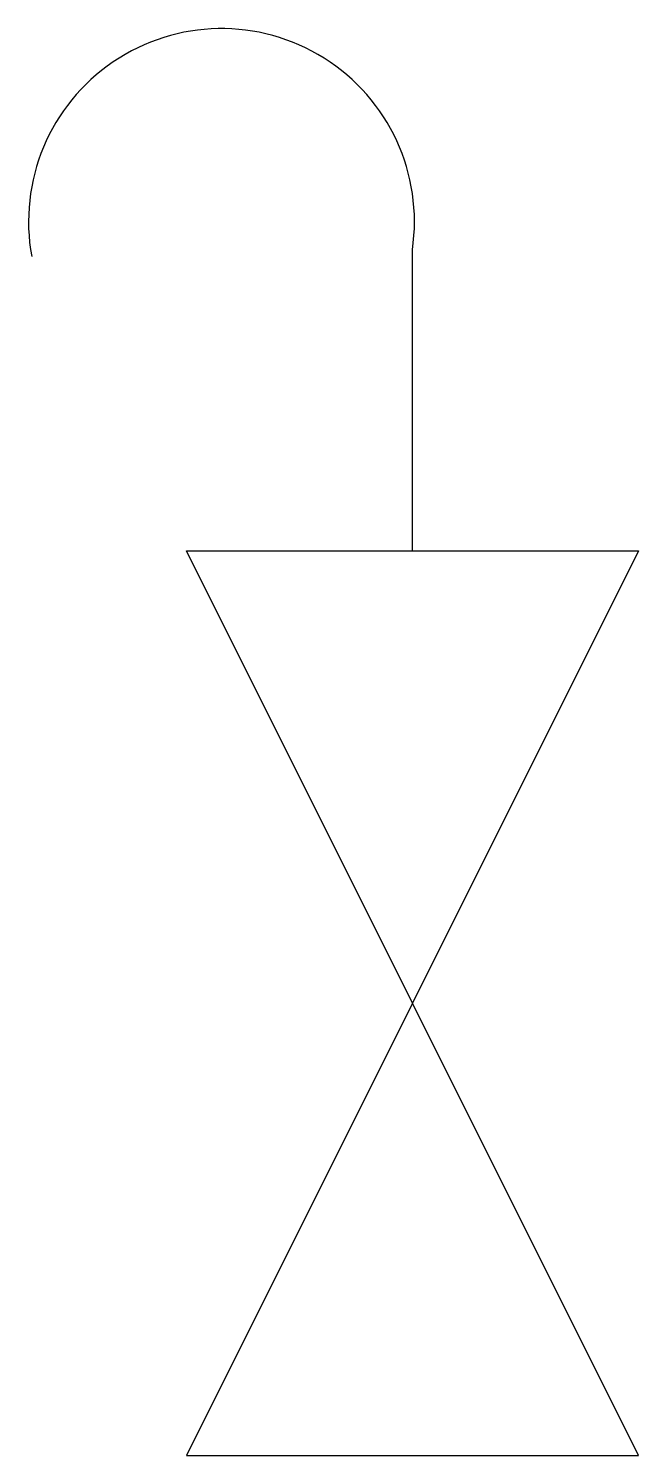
# Model space of a CAD drawing. Extents: x 43.8 to 50.6, y 1565.3 to 1581.3.
import ezdxf

# ---------------------------------------------------------------- set-up
doc = ezdxf.new("R2010")
doc.units = 0
doc.layers.get('0').update_dxf_attribs({"linetype": 'CONTINUOUS'})

msp = doc.modelspace()

# ---------------------------------------------------------------- linework, layer by layer
at = {"color": 0}
for p, q in [((48.105, 1575.424), (48.105, 1578.809)), ((50.644, 1565.266), (45.565, 1575.424)), ((45.565, 1575.424), (50.644, 1575.424)), ((50.644, 1575.424), (45.565, 1565.266)), ((45.565, 1565.266), (50.644, 1565.266))]:
    msp.add_line(p, q, dxfattribs=at)
msp.add_arc((45.959, 1579.119), 2.168, 351.6299, 190.4179, dxfattribs=at)

doc.saveas('drawing.dxf')
